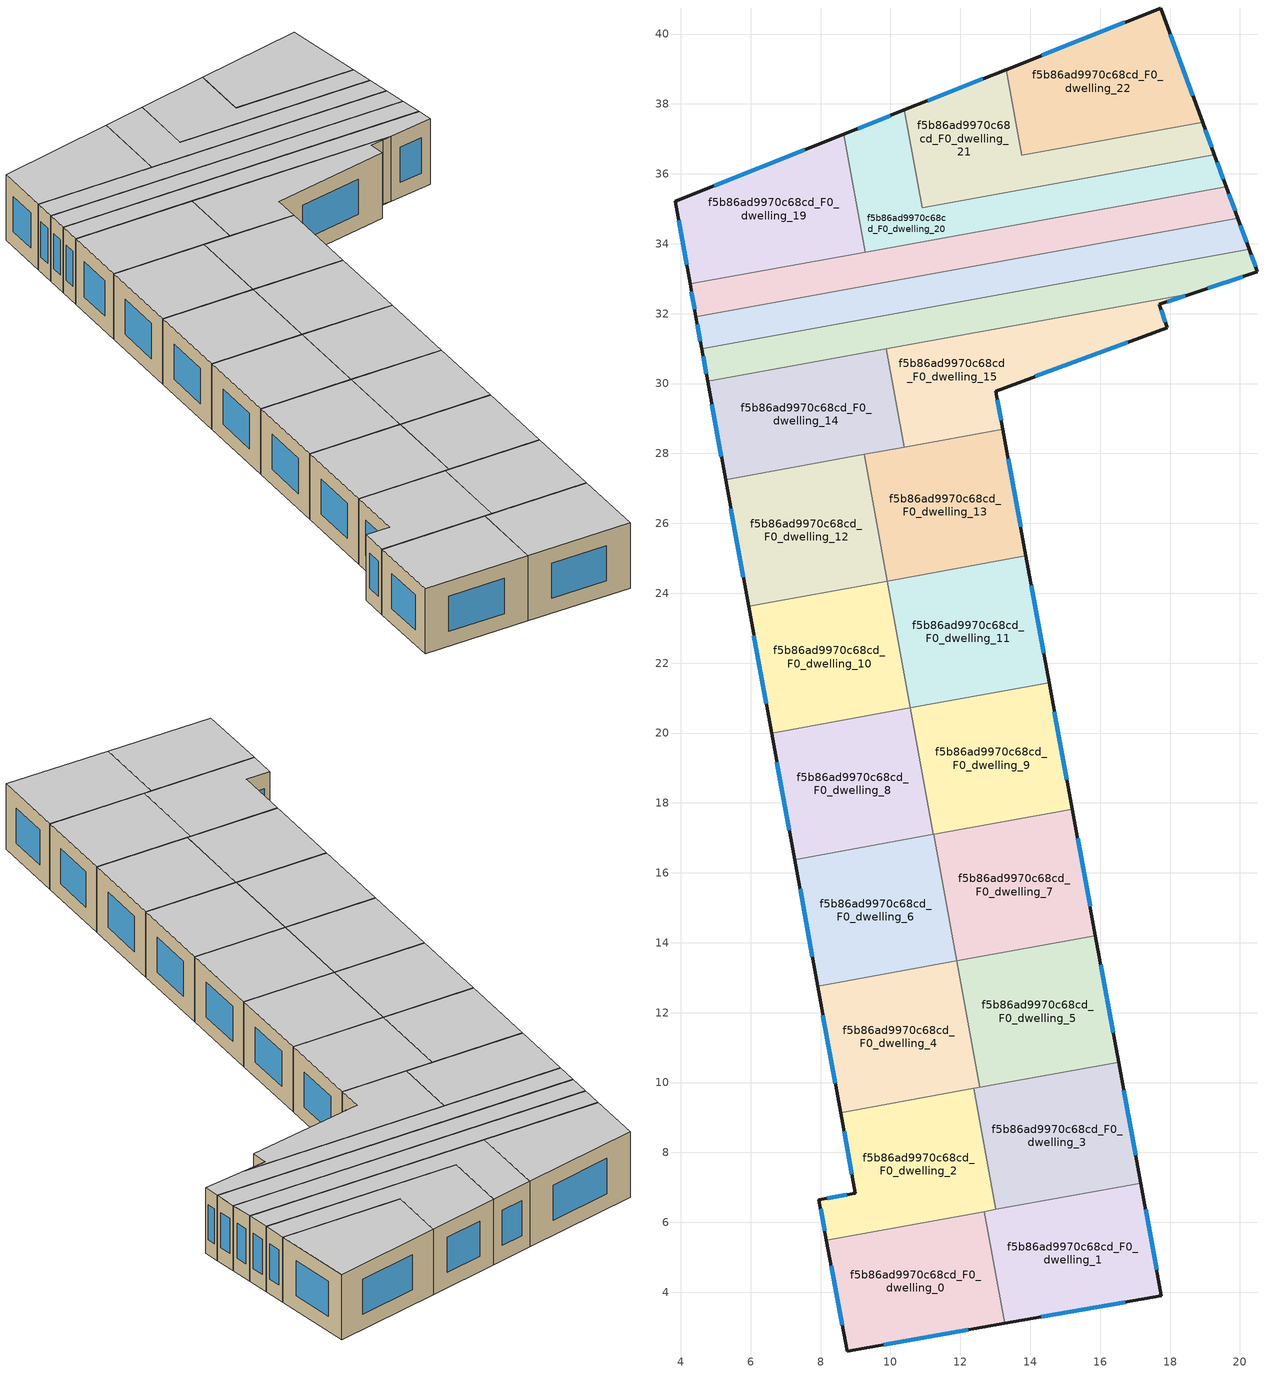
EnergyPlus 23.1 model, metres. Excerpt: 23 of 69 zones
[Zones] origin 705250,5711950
f5b86ad9970c68cd_F0_dwelling_0
 floor ground (EU_floor_Construction): 12.69,6.31 13.27,3.11 8.76,2.32 8.17,5.49 z0
 wall outside (EU_wall_Construction): 8.17,5.49 8.76,2.32 13.27,3.11 z0:3
 wall to f5b86ad9970c68cd_F0_dwelling_1 (EU_wall_Construction): 13.27,3.11 12.69,6.31 z0:3
 wall to f5b86ad9970c68cd_F0_dwelling_2 (EU_wall_Construction): 12.69,6.31 8.17,5.49 z0:3
 window (EU_Window_Construction): 9.8,2.5 12.23,2.93 / 8.3,4.76 8.62,3.05 z0.69:2.31
 ceiling to f5b86ad9970c68cd_F1_dwelling_0 (EU_floor_Construction): 13.27,3.11 12.69,6.31 8.17,5.49 8.76,2.32 z3
f5b86ad9970c68cd_F0_dwelling_1
 floor ground (EU_floor_Construction): 17.16,7.12 17.75,3.9 13.27,3.11 12.69,6.31 z0
 wall outside (EU_wall_Construction): 13.27,3.11 17.75,3.9 17.16,7.12 z0:3
 wall to f5b86ad9970c68cd_F0_dwelling_3 (EU_wall_Construction): 17.16,7.12 13.01,6.37 z0:3
 wall to f5b86ad9970c68cd_F0_dwelling_2 (EU_wall_Construction): 13.01,6.37 12.69,6.31 z0:3
 window (EU_Window_Construction): 14.31,3.29 16.72,3.72 / 17.62,4.64 17.3,6.38 z0.69:2.31
 ceiling to f5b86ad9970c68cd_F1_dwelling_1 (EU_floor_Construction): 17.75,3.9 17.16,7.12 12.69,6.31 13.27,3.11 z3
f5b86ad9970c68cd_F0_dwelling_10
 floor ground (EU_floor_Construction): 9.91,24.34 10.57,20.72 6.6,20 5.94,23.62 z0
 wall outside (EU_wall_Construction): 5.94,23.62 6.6,20 z0:3
 wall to f5b86ad9970c68cd_F0_dwelling_11 (EU_wall_Construction): 10.57,20.72 9.91,24.34 z0:3
 wall to f5b86ad9970c68cd_F0_dwelling_12 (EU_wall_Construction): 9.91,24.34 5.94,23.62 z0:3
 wall to f5b86ad9970c68cd_F0_dwelling_8 (EU_wall_Construction): 6.6,20 10.57,20.72 z0:3
 window (EU_Window_Construction): 6.09,22.79 6.45,20.84 z0.69:2.31
 ceiling to f5b86ad9970c68cd_F1_dwelling_10 (EU_floor_Construction): 10.57,20.72 9.91,24.34 5.94,23.62 6.6,20 z3
f5b86ad9970c68cd_F0_dwelling_11
 floor ground (EU_floor_Construction): 13.88,25.07 14.54,21.44 10.57,20.72 9.91,24.34 z0
 wall outside (EU_wall_Construction): 14.54,21.44 13.88,25.07 z0:3
 wall to f5b86ad9970c68cd_F0_dwelling_9 (EU_wall_Construction): 10.57,20.72 14.54,21.44 z0:3
 wall to f5b86ad9970c68cd_F0_dwelling_13 (EU_wall_Construction): 13.88,25.07 9.91,24.34 z0:3
 window (EU_Window_Construction): 14.39,22.28 14.03,24.23 z0.69:2.31
 ceiling to f5b86ad9970c68cd_F1_dwelling_11 (EU_floor_Construction): 14.54,21.44 13.88,25.07 9.91,24.34 10.57,20.72 z3
f5b86ad9970c68cd_F0_dwelling_12
 floor ground (EU_floor_Construction): 9.25,27.97 9.91,24.34 5.94,23.62 5.28,27.25 z0
 wall outside (EU_wall_Construction): 5.28,27.25 5.94,23.62 z0:3
 wall to f5b86ad9970c68cd_F0_dwelling_13 (EU_wall_Construction): 9.91,24.34 9.25,27.97 z0:3
 wall to f5b86ad9970c68cd_F0_dwelling_14 (EU_wall_Construction): 9.25,27.97 5.28,27.25 z0:3
 window (EU_Window_Construction): 5.44,26.41 5.79,24.46 z0.69:2.31
 ceiling to f5b86ad9970c68cd_F1_dwelling_12 (EU_floor_Construction): 9.91,24.34 9.25,27.97 5.28,27.25 5.94,23.62 z3
f5b86ad9970c68cd_F0_dwelling_13
 floor ground (EU_floor_Construction): 13.21,28.69 13.88,25.07 9.91,24.34 9.25,27.97 z0
 wall outside (EU_wall_Construction): 13.88,25.07 13.21,28.69 z0:3
 wall to f5b86ad9970c68cd_F0_dwelling_15 (EU_wall_Construction): 13.21,28.69 10.4,28.18 z0:3
 wall to f5b86ad9970c68cd_F0_dwelling_14 (EU_wall_Construction): 10.4,28.18 9.25,27.97 z0:3
 window (EU_Window_Construction): 13.72,25.91 13.36,27.85 z0.69:2.31
 ceiling to f5b86ad9970c68cd_F1_dwelling_13 (EU_floor_Construction): 13.88,25.07 13.21,28.69 9.25,27.97 9.91,24.34 z3
f5b86ad9970c68cd_F0_dwelling_14
 floor ground (EU_floor_Construction): 9.89,30.99 10.4,28.18 5.28,27.25 4.77,30.06 z0
 wall outside (EU_wall_Construction): 4.77,30.06 5.28,27.25 z0:3
 wall to f5b86ad9970c68cd_F0_dwelling_15 (EU_wall_Construction): 10.4,28.18 9.89,30.99 z0:3
 wall to f5b86ad9970c68cd_F0_dwelling_16 (EU_wall_Construction): 9.89,30.99 4.77,30.06 z0:3
 window (EU_Window_Construction): 4.89,29.41 5.16,27.9 z0.69:2.31
 ceiling to f5b86ad9970c68cd_F1_dwelling_14 (EU_floor_Construction): 10.4,28.18 9.89,30.99 4.77,30.06 5.28,27.25 z3
f5b86ad9970c68cd_F0_dwelling_15
 floor ground (EU_floor_Construction): 18.66,32.59 17.7,32.27 17.92,31.6 13.01,29.79 13.21,28.69 10.4,28.18 9.89,30.99 z0
 wall outside (EU_wall_Construction): 13.21,28.69 13.01,29.79 17.92,31.6 17.7,32.27 / 18.66,32.59 17.7,32.27 z0:3
 wall to f5b86ad9970c68cd_F0_dwelling_16 (EU_wall_Construction): 18.66,32.59 9.89,30.99 z0:3
 window (EU_Window_Construction): 13.16,28.95 13.06,29.53 / 18.43,32.51 17.92,32.34 / 17.87,31.75 17.75,32.11 / 14.15,30.21 16.78,31.18 z0.69:2.31
 ceiling to f5b86ad9970c68cd_F1_dwelling_15 (EU_floor_Construction): 17.92,31.6 17.7,32.27 18.66,32.59 9.89,30.99 10.4,28.18 13.21,28.69 13.01,29.79 z3
f5b86ad9970c68cd_F0_dwelling_16
 floor ground (EU_floor_Construction): 20.26,33.84 20.5,33.2 18.66,32.59 4.77,30.06 4.6,30.99 z0
 wall outside (EU_wall_Construction): 4.6,30.99 4.77,30.06 / 18.66,32.59 20.5,33.2 20.26,33.84 z0:3
 wall to f5b86ad9970c68cd_F0_dwelling_17 (EU_wall_Construction): 20.26,33.84 4.6,30.99 z0:3
 window (EU_Window_Construction): 4.64,30.78 4.73,30.28 / 20.45,33.35 20.32,33.69 / 19.08,32.73 20.07,33.06 z0.69:2.31
 ceiling to f5b86ad9970c68cd_F1_dwelling_16 (EU_floor_Construction): 18.66,32.59 20.5,33.2 20.26,33.84 4.6,30.99 4.77,30.06 z3
f5b86ad9970c68cd_F0_dwelling_17
 floor ground (EU_floor_Construction): 19.94,34.73 20.26,33.84 4.6,30.99 4.44,31.92 z0
 wall outside (EU_wall_Construction): 20.26,33.84 19.94,34.73 / 4.44,31.92 4.6,30.99 z0:3
 wall to f5b86ad9970c68cd_F0_dwelling_18 (EU_wall_Construction): 19.94,34.73 4.44,31.92 z0:3
 window (EU_Window_Construction): 20.19,34.05 20.01,34.53 / 4.47,31.7 4.56,31.21 z0.69:2.31
 ceiling to f5b86ad9970c68cd_F1_dwelling_17 (EU_floor_Construction): 20.26,33.84 19.94,34.73 4.44,31.92 4.6,30.99 z3
f5b86ad9970c68cd_F0_dwelling_18
 floor ground (EU_floor_Construction): 19.6,35.64 19.94,34.73 4.44,31.92 4.27,32.85 z0
 wall outside (EU_wall_Construction): 19.94,34.73 19.6,35.64 / 4.27,32.85 4.44,31.92 z0:3
 wall to f5b86ad9970c68cd_F0_dwelling_20 (EU_wall_Construction): 19.6,35.64 9.27,33.76 z0:3
 wall to f5b86ad9970c68cd_F0_dwelling_19 (EU_wall_Construction): 9.27,33.76 4.27,32.85 z0:3
 window (EU_Window_Construction): 19.86,34.94 19.68,35.43 / 4.3,32.63 4.4,32.13 z0.69:2.31
 ceiling to f5b86ad9970c68cd_F1_dwelling_18 (EU_floor_Construction): 19.94,34.73 19.6,35.64 4.27,32.85 4.44,31.92 z3
f5b86ad9970c68cd_F0_dwelling_19
 floor ground (EU_floor_Construction): 8.66,37.14 9.27,33.76 4.27,32.85 3.83,35.22 z0
 wall outside (EU_wall_Construction): 8.66,37.14 3.83,35.22 4.27,32.85 z0:3
 wall to f5b86ad9970c68cd_F0_dwelling_20 (EU_wall_Construction): 9.27,33.76 8.66,37.14 z0:3
 window (EU_Window_Construction): 7.54,36.69 4.95,35.66 / 3.93,34.67 4.17,33.4 z0.69:2.31
 ceiling to f5b86ad9970c68cd_F1_dwelling_19 (EU_floor_Construction): 9.27,33.76 8.66,37.14 3.83,35.22 4.27,32.85 z3
f5b86ad9970c68cd_F0_dwelling_2
 floor ground (EU_floor_Construction): 12.38,9.83 13.01,6.37 8.17,5.49 7.95,6.65 8.99,6.84 8.57,9.14 z0
 wall outside (EU_wall_Construction): 8.57,9.14 8.99,6.84 7.95,6.65 8.17,5.49 z0:3
 wall to f5b86ad9970c68cd_F0_dwelling_3 (EU_wall_Construction): 13.01,6.37 12.38,9.83 8.57,9.14 z0:3
 window (EU_Window_Construction): 8,6.38 8.12,5.76 / 8.75,6.8 8.19,6.7 / 8.67,8.61 8.9,7.37 z0.69:2.31
 ceiling to f5b86ad9970c68cd_F1_dwelling_2 (EU_floor_Construction): 13.01,6.37 12.38,9.83 8.57,9.14 8.99,6.84 7.95,6.65 8.17,5.49 z3
f5b86ad9970c68cd_F0_dwelling_20
 floor ground (EU_floor_Construction): 19.27,36.55 19.6,35.64 9.27,33.76 8.66,37.14 10.4,37.83 10.91,35.03 z0
 wall outside (EU_wall_Construction): 19.6,35.64 19.27,36.55 / 10.4,37.83 8.66,37.14 z0:3
 wall to f5b86ad9970c68cd_F0_dwelling_21 (EU_wall_Construction): 19.27,36.55 10.91,35.03 10.4,37.83 z0:3
 window (EU_Window_Construction): 19.53,35.85 19.35,36.34 / 9.99,37.67 9.06,37.3 z0.69:2.31
 ceiling to f5b86ad9970c68cd_F1_dwelling_20 (EU_floor_Construction): 19.6,35.64 19.27,36.55 10.91,35.03 10.4,37.83 8.66,37.14 9.27,33.76 z3
f5b86ad9970c68cd_F0_dwelling_21
 floor ground (EU_floor_Construction): 18.93,37.47 19.27,36.55 10.91,35.03 10.4,37.83 13.31,38.99 13.75,36.53 z0
 wall outside (EU_wall_Construction): 19.27,36.55 18.93,37.47 / 13.31,38.99 10.4,37.83 z0:3
 wall to f5b86ad9970c68cd_F0_dwelling_22 (EU_wall_Construction): 18.93,37.47 13.75,36.53 13.31,38.99 z0:3
 window (EU_Window_Construction): 19.19,36.76 19.01,37.26 / 12.63,38.72 11.07,38.1 z0.69:2.31
 ceiling to f5b86ad9970c68cd_F1_dwelling_21 (EU_floor_Construction): 19.27,36.55 18.93,37.47 13.75,36.53 13.31,38.99 10.4,37.83 10.91,35.03 z3
f5b86ad9970c68cd_F0_dwelling_22
 floor ground (EU_floor_Construction): 17.73,40.75 18.93,37.47 13.75,36.53 13.31,38.99 z0
 wall outside (EU_wall_Construction): 18.93,37.47 17.73,40.75 13.31,38.99 z0:3
 window (EU_Window_Construction): 16.7,40.34 14.33,39.39 / 18.65,38.23 18.01,39.99 z0.69:2.31
 ceiling to f5b86ad9970c68cd_F1_dwelling_22 (EU_floor_Construction): 18.93,37.47 17.73,40.75 13.31,38.99 13.75,36.53 z3
f5b86ad9970c68cd_F0_dwelling_3
 floor ground (EU_floor_Construction): 16.53,10.59 17.16,7.12 13.01,6.37 12.38,9.83 8.57,9.14 z0
 wall outside (EU_wall_Construction): 17.16,7.12 16.53,10.59 z0:3
 wall to f5b86ad9970c68cd_F0_dwelling_5 (EU_wall_Construction): 16.53,10.59 12.55,9.86 z0:3
 wall to f5b86ad9970c68cd_F0_dwelling_4 (EU_wall_Construction): 12.55,9.86 12.38,9.83 8.57,9.14 z0:3
 window (EU_Window_Construction): 17.02,7.92 16.67,9.78 z0.69:2.31
 ceiling to f5b86ad9970c68cd_F1_dwelling_3 (EU_floor_Construction): 17.16,7.12 16.53,10.59 8.57,9.14 12.38,9.83 13.01,6.37 z3
f5b86ad9970c68cd_F0_dwelling_4
 floor ground (EU_floor_Construction): 11.89,13.48 12.55,9.86 8.57,9.14 7.92,12.76 z0
 wall outside (EU_wall_Construction): 7.92,12.76 8.57,9.14 z0:3
 wall to f5b86ad9970c68cd_F0_dwelling_5 (EU_wall_Construction): 12.55,9.86 11.89,13.48 z0:3
 wall to f5b86ad9970c68cd_F0_dwelling_6 (EU_wall_Construction): 11.89,13.48 7.92,12.76 z0:3
 window (EU_Window_Construction): 8.07,11.92 8.42,9.98 z0.69:2.31
 ceiling to f5b86ad9970c68cd_F1_dwelling_4 (EU_floor_Construction): 12.55,9.86 11.89,13.48 7.92,12.76 8.57,9.14 z3
f5b86ad9970c68cd_F0_dwelling_5
 floor ground (EU_floor_Construction): 15.86,14.2 16.53,10.59 12.55,9.86 11.89,13.48 z0
 wall outside (EU_wall_Construction): 16.53,10.59 15.86,14.2 z0:3
 wall to f5b86ad9970c68cd_F0_dwelling_7 (EU_wall_Construction): 15.86,14.2 11.89,13.48 z0:3
 window (EU_Window_Construction): 16.37,11.42 16.02,13.37 z0.69:2.31
 ceiling to f5b86ad9970c68cd_F1_dwelling_5 (EU_floor_Construction): 16.53,10.59 15.86,14.2 11.89,13.48 12.55,9.86 z3
f5b86ad9970c68cd_F0_dwelling_6
 floor ground (EU_floor_Construction): 11.23,17.1 11.89,13.48 7.92,12.76 7.26,16.38 z0
 wall outside (EU_wall_Construction): 7.26,16.38 7.92,12.76 z0:3
 wall to f5b86ad9970c68cd_F0_dwelling_7 (EU_wall_Construction): 11.89,13.48 11.23,17.1 z0:3
 wall to f5b86ad9970c68cd_F0_dwelling_8 (EU_wall_Construction): 11.23,17.1 7.26,16.38 z0:3
 window (EU_Window_Construction): 7.41,15.54 7.76,13.6 z0.69:2.31
 ceiling to f5b86ad9970c68cd_F1_dwelling_6 (EU_floor_Construction): 11.89,13.48 11.23,17.1 7.26,16.38 7.92,12.76 z3
f5b86ad9970c68cd_F0_dwelling_7
 floor ground (EU_floor_Construction): 15.2,17.82 15.86,14.2 11.89,13.48 11.23,17.1 z0
 wall outside (EU_wall_Construction): 15.86,14.2 15.2,17.82 z0:3
 wall to f5b86ad9970c68cd_F0_dwelling_9 (EU_wall_Construction): 15.2,17.82 11.23,17.1 z0:3
 window (EU_Window_Construction): 15.71,15.04 15.36,16.98 z0.69:2.31
 ceiling to f5b86ad9970c68cd_F1_dwelling_7 (EU_floor_Construction): 15.86,14.2 15.2,17.82 11.23,17.1 11.89,13.48 z3
f5b86ad9970c68cd_F0_dwelling_8
 floor ground (EU_floor_Construction): 10.57,20.72 11.23,17.1 7.26,16.38 6.6,20 z0
 wall outside (EU_wall_Construction): 6.6,20 7.26,16.38 z0:3
 wall to f5b86ad9970c68cd_F0_dwelling_9 (EU_wall_Construction): 11.23,17.1 10.57,20.72 z0:3
 window (EU_Window_Construction): 6.75,19.16 7.11,17.22 z0.69:2.31
 ceiling to f5b86ad9970c68cd_F1_dwelling_8 (EU_floor_Construction): 11.23,17.1 10.57,20.72 6.6,20 7.26,16.38 z3
f5b86ad9970c68cd_F0_dwelling_9
 floor ground (EU_floor_Construction): 14.54,21.44 15.2,17.82 11.23,17.1 10.57,20.72 z0
 wall outside (EU_wall_Construction): 15.2,17.82 14.54,21.44 z0:3
 window (EU_Window_Construction): 15.05,18.66 14.69,20.6 z0.69:2.31
 ceiling to f5b86ad9970c68cd_F1_dwelling_9 (EU_floor_Construction): 15.2,17.82 14.54,21.44 10.57,20.72 11.23,17.1 z3
[Building]
EU S2 Campaign: North Axis=0; Terrain=City; Solar Distribution=FullExterior
[Site:Location]
London: Latitude=51.5; Longitude=-0.5; Time Zone=0; Elevation=25
[SizingPeriod:WeatherFileDays]
AnnualSizingPeriod: Begin Month=1; Begin Day of Month=1; End Month=12; End Day of Month=31; Day of Week for Start Day=Monday; Use Weather File Daylight Saving Period=No; Use Weather File Rain and Snow Indicators=No
[MATERIAL]
EU_InternalMass_Material: Roughness=MediumRough; Thickness=0.1; Conductivity=1; Density=1800; Specific Heat=900; Thermal Absorptance=0.9; Solar Absorptance=0.7; Visible Absorptance=0.7
[MATERIAL:NOMASS] Roughness=MediumRough; Thermal Absorptance=0.9; Solar Absorptance=0.7; Visible Absorptance=0.7
Name | Thermal Resistance
EU_wall_NoMass | 0.635353
EU_floor_NoMass | 1.96382
[WINDOWMATERIAL:SIMPLEGLAZINGSYSTEM]
EU_Window_SimpleGlazing: UFactor=2.96269; Solar Heat Gain Coefficient=0.76; Visible Transmittance=0.76
[CONSTRUCTION]
EU_wall_Construction: EU_wall_NoMass
EU_floor_Construction: EU_floor_NoMass
EU_InternalMass_Construction: EU_InternalMass_Material
EU_Window_Construction: EU_Window_SimpleGlazing
[ZONE] Type=1; Multiplier=1; Ceiling Height=autocalculate; Floor Area=autocalculate; Part of Total Floor Area=Yes
Name | Volume
f5b86ad9970c68cd_F0_dwelling_0 | 44.5649
f5b86ad9970c68cd_F0_dwelling_1 | 44.5627
f5b86ad9970c68cd_F0_dwelling_10 | 44.5591
f5b86ad9970c68cd_F0_dwelling_11 | 44.5715
f5b86ad9970c68cd_F0_dwelling_12; f5b86ad9970c68cd_F0_dwelling_13; f5b86ad9970c68cd_F0_dwelling_4; f5b86ad9970c68cd_F0_dwelling_8 | 44.5686
f5b86ad9970c68cd_F0_dwelling_14 | 44.5708
f5b86ad9970c68cd_F0_dwelling_15; f5b86ad9970c68cd_F0_dwelling_7 | 44.5752
f5b86ad9970c68cd_F0_dwelling_16 | 44.5781
f5b86ad9970c68cd_F0_dwelling_17 | 44.5723
f5b86ad9970c68cd_F0_dwelling_18 | 44.5481
f5b86ad9970c68cd_F0_dwelling_19; f5b86ad9970c68cd_F0_dwelling_22 | 44.573
f5b86ad9970c68cd_F0_dwelling_2 | 44.5635
f5b86ad9970c68cd_F0_dwelling_20 | 44.5745
f5b86ad9970c68cd_F0_dwelling_21 | 44.5605
f5b86ad9970c68cd_F0_dwelling_3 | 44.5774
f5b86ad9970c68cd_F0_dwelling_5 | 44.5679
f5b86ad9970c68cd_F0_dwelling_6 | 44.5657
f5b86ad9970c68cd_F0_dwelling_9 | 44.5737
[INTERNALMASS] Construction=EU_InternalMass_Construction
Name | Zone or ZoneList | Surface Area
f5b86ad9970c68cd_F0_dwelling_0_EU_InternalMass | f5b86ad9970c68cd_F0_dwelling_0 | 14.8557
f5b86ad9970c68cd_F0_dwelling_1_EU_InternalMass | f5b86ad9970c68cd_F0_dwelling_1 | 14.8542
f5b86ad9970c68cd_F0_dwelling_2_EU_InternalMass | f5b86ad9970c68cd_F0_dwelling_2 | 14.8551
f5b86ad9970c68cd_F0_dwelling_3_EU_InternalMass | f5b86ad9970c68cd_F0_dwelling_3 | 14.8605
f5b86ad9970c68cd_F0_dwelling_4_EU_InternalMass | f5b86ad9970c68cd_F0_dwelling_4 | 14.8564
f5b86ad9970c68cd_F0_dwelling_5_EU_InternalMass | f5b86ad9970c68cd_F0_dwelling_5 | 14.8548
f5b86ad9970c68cd_F0_dwelling_6_EU_InternalMass | f5b86ad9970c68cd_F0_dwelling_6 | 14.8546
f5b86ad9970c68cd_F0_dwelling_7_EU_InternalMass | f5b86ad9970c68cd_F0_dwelling_7 | 14.8594
f5b86ad9970c68cd_F0_dwelling_8_EU_InternalMass | f5b86ad9970c68cd_F0_dwelling_8 | 14.8554
f5b86ad9970c68cd_F0_dwelling_9_EU_InternalMass | f5b86ad9970c68cd_F0_dwelling_9 | 14.8568
f5b86ad9970c68cd_F0_dwelling_10_EU_InternalMass | f5b86ad9970c68cd_F0_dwelling_10 | 14.853
f5b86ad9970c68cd_F0_dwelling_11_EU_InternalMass | f5b86ad9970c68cd_F0_dwelling_11 | 14.857
f5b86ad9970c68cd_F0_dwelling_12_EU_InternalMass | f5b86ad9970c68cd_F0_dwelling_12 | 14.8573
f5b86ad9970c68cd_F0_dwelling_13_EU_InternalMass | f5b86ad9970c68cd_F0_dwelling_13 | 14.8569
f5b86ad9970c68cd_F0_dwelling_14_EU_InternalMass | f5b86ad9970c68cd_F0_dwelling_14 | 14.8568
f5b86ad9970c68cd_F0_dwelling_15_EU_InternalMass | f5b86ad9970c68cd_F0_dwelling_15 | 14.8584
f5b86ad9970c68cd_F0_dwelling_16_EU_InternalMass | f5b86ad9970c68cd_F0_dwelling_16 | 14.8594
f5b86ad9970c68cd_F0_dwelling_17_EU_InternalMass | f5b86ad9970c68cd_F0_dwelling_17 | 14.8576
f5b86ad9970c68cd_F0_dwelling_18_EU_InternalMass | f5b86ad9970c68cd_F0_dwelling_18 | 14.8494
f5b86ad9970c68cd_F0_dwelling_19_EU_InternalMass | f5b86ad9970c68cd_F0_dwelling_19 | 14.8567
f5b86ad9970c68cd_F0_dwelling_20_EU_InternalMass | f5b86ad9970c68cd_F0_dwelling_20 | 14.8584
f5b86ad9970c68cd_F0_dwelling_21_EU_InternalMass | f5b86ad9970c68cd_F0_dwelling_21 | 14.8536
f5b86ad9970c68cd_F0_dwelling_22_EU_InternalMass | f5b86ad9970c68cd_F0_dwelling_22 | 14.8581
[OTHEREQUIPMENT] Fuel Type=Electricity; Design Level Calculation Method=Watts/Area; Power per Zone Floor Area=1; Fraction Latent=0; Fraction Radiant=0; Fraction Lost=0; Carbon Dioxide Generation Rate=0; EndUse Subcategory=EU_Step8_InternalGains
Name | Zone or ZoneList or Space or SpaceList | Schedule
EU_Step8_InternalGain_f5b86ad9970c68cd_F0_dwelling_0_f000 | f5b86ad9970c68cd_F0_dwelling_0 | EU_Step8_GainSchedule_f5b86ad9970c68cd_F0_dwelling_0_f000
EU_Step8_InternalGain_f5b86ad9970c68cd_F0_dwelling_1_f000 | f5b86ad9970c68cd_F0_dwelling_1 | EU_Step8_GainSchedule_f5b86ad9970c68cd_F0_dwelling_1_f000
EU_Step8_InternalGain_f5b86ad9970c68cd_F0_dwelling_2_f000 | f5b86ad9970c68cd_F0_dwelling_2 | EU_Step8_GainSchedule_f5b86ad9970c68cd_F0_dwelling_2_f000
EU_Step8_InternalGain_f5b86ad9970c68cd_F0_dwelling_3_f000 | f5b86ad9970c68cd_F0_dwelling_3 | EU_Step8_GainSchedule_f5b86ad9970c68cd_F0_dwelling_3_f000
EU_Step8_InternalGain_f5b86ad9970c68cd_F0_dwelling_4_f000 | f5b86ad9970c68cd_F0_dwelling_4 | EU_Step8_GainSchedule_f5b86ad9970c68cd_F0_dwelling_4_f000
EU_Step8_InternalGain_f5b86ad9970c68cd_F0_dwelling_5_f000 | f5b86ad9970c68cd_F0_dwelling_5 | EU_Step8_GainSchedule_f5b86ad9970c68cd_F0_dwelling_5_f000
EU_Step8_InternalGain_f5b86ad9970c68cd_F0_dwelling_6_f000 | f5b86ad9970c68cd_F0_dwelling_6 | EU_Step8_GainSchedule_f5b86ad9970c68cd_F0_dwelling_6_f000
EU_Step8_InternalGain_f5b86ad9970c68cd_F0_dwelling_7_f000 | f5b86ad9970c68cd_F0_dwelling_7 | EU_Step8_GainSchedule_f5b86ad9970c68cd_F0_dwelling_7_f000
EU_Step8_InternalGain_f5b86ad9970c68cd_F0_dwelling_8_f000 | f5b86ad9970c68cd_F0_dwelling_8 | EU_Step8_GainSchedule_f5b86ad9970c68cd_F0_dwelling_8_f000
EU_Step8_InternalGain_f5b86ad9970c68cd_F0_dwelling_9_f000 | f5b86ad9970c68cd_F0_dwelling_9 | EU_Step8_GainSchedule_f5b86ad9970c68cd_F0_dwelling_9_f000
EU_Step8_InternalGain_f5b86ad9970c68cd_F0_dwelling_10_f000 | f5b86ad9970c68cd_F0_dwelling_10 | EU_Step8_GainSchedule_f5b86ad9970c68cd_F0_dwelling_10_f000
EU_Step8_InternalGain_f5b86ad9970c68cd_F0_dwelling_11_f000 | f5b86ad9970c68cd_F0_dwelling_11 | EU_Step8_GainSchedule_f5b86ad9970c68cd_F0_dwelling_11_f000
EU_Step8_InternalGain_f5b86ad9970c68cd_F0_dwelling_12_f000 | f5b86ad9970c68cd_F0_dwelling_12 | EU_Step8_GainSchedule_f5b86ad9970c68cd_F0_dwelling_12_f000
EU_Step8_InternalGain_f5b86ad9970c68cd_F0_dwelling_13_f000 | f5b86ad9970c68cd_F0_dwelling_13 | EU_Step8_GainSchedule_f5b86ad9970c68cd_F0_dwelling_13_f000
EU_Step8_InternalGain_f5b86ad9970c68cd_F0_dwelling_14_f000 | f5b86ad9970c68cd_F0_dwelling_14 | EU_Step8_GainSchedule_f5b86ad9970c68cd_F0_dwelling_14_f000
EU_Step8_InternalGain_f5b86ad9970c68cd_F0_dwelling_15_f000 | f5b86ad9970c68cd_F0_dwelling_15 | EU_Step8_GainSchedule_f5b86ad9970c68cd_F0_dwelling_15_f000
EU_Step8_InternalGain_f5b86ad9970c68cd_F0_dwelling_16_f000 | f5b86ad9970c68cd_F0_dwelling_16 | EU_Step8_GainSchedule_f5b86ad9970c68cd_F0_dwelling_16_f000
EU_Step8_InternalGain_f5b86ad9970c68cd_F0_dwelling_17_f000 | f5b86ad9970c68cd_F0_dwelling_17 | EU_Step8_GainSchedule_f5b86ad9970c68cd_F0_dwelling_17_f000
EU_Step8_InternalGain_f5b86ad9970c68cd_F0_dwelling_18_f000 | f5b86ad9970c68cd_F0_dwelling_18 | EU_Step8_GainSchedule_f5b86ad9970c68cd_F0_dwelling_18_f000
EU_Step8_InternalGain_f5b86ad9970c68cd_F0_dwelling_19_f000 | f5b86ad9970c68cd_F0_dwelling_19 | EU_Step8_GainSchedule_f5b86ad9970c68cd_F0_dwelling_19_f000
EU_Step8_InternalGain_f5b86ad9970c68cd_F0_dwelling_20_f000 | f5b86ad9970c68cd_F0_dwelling_20 | EU_Step8_GainSchedule_f5b86ad9970c68cd_F0_dwelling_20_f000
EU_Step8_InternalGain_f5b86ad9970c68cd_F0_dwelling_21_f000 | f5b86ad9970c68cd_F0_dwelling_21 | EU_Step8_GainSchedule_f5b86ad9970c68cd_F0_dwelling_21_f000
EU_Step8_InternalGain_f5b86ad9970c68cd_F0_dwelling_22_f000 | f5b86ad9970c68cd_F0_dwelling_22 | EU_Step8_GainSchedule_f5b86ad9970c68cd_F0_dwelling_22_f000
[ZONEVENTILATION:DESIGNFLOWRATE] Schedule=EU_AlwaysOn; Design Flow Rate Calculation Method=AirChanges/Hour; Air Changes per Hour=0.555504; Ventilation Type=Natural; Fan Pressure Rise=0; Fan Total Efficiency=1; Constant Term Coefficient=1; Temperature Term Coefficient=0; Velocity Term Coefficient=0; Velocity Squared Term Coefficient=0; Minimum Indoor Temperature=-100; Maximum Indoor Temperature=100; Delta Temperature=-100; Minimum Outdoor Temperature=-100; Maximum Outdoor Temperature=100; Maximum Wind Speed=40
Name | Zone or ZoneList or Space or SpaceList
EU_ConstantAir_f5b86ad9970c68cd_F0_dwelling_0 | f5b86ad9970c68cd_F0_dwelling_0
EU_ConstantAir_f5b86ad9970c68cd_F0_dwelling_1 | f5b86ad9970c68cd_F0_dwelling_1
EU_ConstantAir_f5b86ad9970c68cd_F0_dwelling_2 | f5b86ad9970c68cd_F0_dwelling_2
EU_ConstantAir_f5b86ad9970c68cd_F0_dwelling_3 | f5b86ad9970c68cd_F0_dwelling_3
EU_ConstantAir_f5b86ad9970c68cd_F0_dwelling_4 | f5b86ad9970c68cd_F0_dwelling_4
EU_ConstantAir_f5b86ad9970c68cd_F0_dwelling_5 | f5b86ad9970c68cd_F0_dwelling_5
EU_ConstantAir_f5b86ad9970c68cd_F0_dwelling_6 | f5b86ad9970c68cd_F0_dwelling_6
EU_ConstantAir_f5b86ad9970c68cd_F0_dwelling_7 | f5b86ad9970c68cd_F0_dwelling_7
EU_ConstantAir_f5b86ad9970c68cd_F0_dwelling_8 | f5b86ad9970c68cd_F0_dwelling_8
EU_ConstantAir_f5b86ad9970c68cd_F0_dwelling_9 | f5b86ad9970c68cd_F0_dwelling_9
EU_ConstantAir_f5b86ad9970c68cd_F0_dwelling_10 | f5b86ad9970c68cd_F0_dwelling_10
EU_ConstantAir_f5b86ad9970c68cd_F0_dwelling_11 | f5b86ad9970c68cd_F0_dwelling_11
EU_ConstantAir_f5b86ad9970c68cd_F0_dwelling_12 | f5b86ad9970c68cd_F0_dwelling_12
EU_ConstantAir_f5b86ad9970c68cd_F0_dwelling_13 | f5b86ad9970c68cd_F0_dwelling_13
EU_ConstantAir_f5b86ad9970c68cd_F0_dwelling_14 | f5b86ad9970c68cd_F0_dwelling_14
EU_ConstantAir_f5b86ad9970c68cd_F0_dwelling_15 | f5b86ad9970c68cd_F0_dwelling_15
EU_ConstantAir_f5b86ad9970c68cd_F0_dwelling_16 | f5b86ad9970c68cd_F0_dwelling_16
EU_ConstantAir_f5b86ad9970c68cd_F0_dwelling_17 | f5b86ad9970c68cd_F0_dwelling_17
EU_ConstantAir_f5b86ad9970c68cd_F0_dwelling_18 | f5b86ad9970c68cd_F0_dwelling_18
EU_ConstantAir_f5b86ad9970c68cd_F0_dwelling_19 | f5b86ad9970c68cd_F0_dwelling_19
EU_ConstantAir_f5b86ad9970c68cd_F0_dwelling_20 | f5b86ad9970c68cd_F0_dwelling_20
EU_ConstantAir_f5b86ad9970c68cd_F0_dwelling_21 | f5b86ad9970c68cd_F0_dwelling_21
EU_ConstantAir_f5b86ad9970c68cd_F0_dwelling_22 | f5b86ad9970c68cd_F0_dwelling_22
[HVACTEMPLATE:THERMOSTAT] Constant Heating Setpoint=20; Constant Cooling Setpoint=50
EU_HeatOnly_f5b86ad9970c68cd_F0_dwelling_0; EU_HeatOnly_f5b86ad9970c68cd_F0_dwelling_1; EU_HeatOnly_f5b86ad9970c68cd_F0_dwelling_2; EU_HeatOnly_f5b86ad9970c68cd_F0_dwelling_3; EU_HeatOnly_f5b86ad9970c68cd_F0_dwelling_4; EU_HeatOnly_f5b86ad9970c68cd_F0_dwelling_5; EU_HeatOnly_f5b86ad9970c68cd_F0_dwelling_6; EU_HeatOnly_f5b86ad9970c68cd_F0_dwelling_7; EU_HeatOnly_f5b86ad9970c68cd_F0_dwelling_8; EU_HeatOnly_f5b86ad9970c68cd_F0_dwelling_9; EU_HeatOnly_f5b86ad9970c68cd_F0_dwelling_10; EU_HeatOnly_f5b86ad9970c68cd_F0_dwelling_11; EU_HeatOnly_f5b86ad9970c68cd_F0_dwelling_12; EU_HeatOnly_f5b86ad9970c68cd_F0_dwelling_13; EU_HeatOnly_f5b86ad9970c68cd_F0_dwelling_14; EU_HeatOnly_f5b86ad9970c68cd_F0_dwelling_15; EU_HeatOnly_f5b86ad9970c68cd_F0_dwelling_16; EU_HeatOnly_f5b86ad9970c68cd_F0_dwelling_17; EU_HeatOnly_f5b86ad9970c68cd_F0_dwelling_18; EU_HeatOnly_f5b86ad9970c68cd_F0_dwelling_19; EU_HeatOnly_f5b86ad9970c68cd_F0_dwelling_20; EU_HeatOnly_f5b86ad9970c68cd_F0_dwelling_21; EU_HeatOnly_f5b86ad9970c68cd_F0_dwelling_22; EU_HeatOnly_f5b86ad9970c68cd_F1_dwelling_0; EU_HeatOnly_f5b86ad9970c68cd_F1_dwelling_1; EU_HeatOnly_f5b86ad9970c68cd_F1_dwelling_2; EU_HeatOnly_f5b86ad9970c68cd_F1_dwelling_3; EU_HeatOnly_f5b86ad9970c68cd_F1_dwelling_4; EU_HeatOnly_f5b86ad9970c68cd_F1_dwelling_5; EU_HeatOnly_f5b86ad9970c68cd_F1_dwelling_6; EU_HeatOnly_f5b86ad9970c68cd_F1_dwelling_7; EU_HeatOnly_f5b86ad9970c68cd_F1_dwelling_8; EU_HeatOnly_f5b86ad9970c68cd_F1_dwelling_9; EU_HeatOnly_f5b86ad9970c68cd_F1_dwelling_10; EU_HeatOnly_f5b86ad9970c68cd_F1_dwelling_11; EU_HeatOnly_f5b86ad9970c68cd_F1_dwelling_12; EU_HeatOnly_f5b86ad9970c68cd_F1_dwelling_13; EU_HeatOnly_f5b86ad9970c68cd_F1_dwelling_14; EU_HeatOnly_f5b86ad9970c68cd_F1_dwelling_15; EU_HeatOnly_f5b86ad9970c68cd_F1_dwelling_16; EU_HeatOnly_f5b86ad9970c68cd_F1_dwelling_17; EU_HeatOnly_f5b86ad9970c68cd_F1_dwelling_18; EU_HeatOnly_f5b86ad9970c68cd_F1_dwelling_19; EU_HeatOnly_f5b86ad9970c68cd_F1_dwelling_20; EU_HeatOnly_f5b86ad9970c68cd_F1_dwelling_21; EU_HeatOnly_f5b86ad9970c68cd_F1_dwelling_22; EU_HeatOnly_f5b86ad9970c68cd_F2_dwelling_0; EU_HeatOnly_f5b86ad9970c68cd_F2_dwelling_1; EU_HeatOnly_f5b86ad9970c68cd_F2_dwelling_2; EU_HeatOnly_f5b86ad9970c68cd_F2_dwelling_3; EU_HeatOnly_f5b86ad9970c68cd_F2_dwelling_4; EU_HeatOnly_f5b86ad9970c68cd_F2_dwelling_5; EU_HeatOnly_f5b86ad9970c68cd_F2_dwelling_6; EU_HeatOnly_f5b86ad9970c68cd_F2_dwelling_7; EU_HeatOnly_f5b86ad9970c68cd_F2_dwelling_8; EU_HeatOnly_f5b86ad9970c68cd_F2_dwelling_9; EU_HeatOnly_f5b86ad9970c68cd_F2_dwelling_10; EU_HeatOnly_f5b86ad9970c68cd_F2_dwelling_11; EU_HeatOnly_f5b86ad9970c68cd_F2_dwelling_12; EU_HeatOnly_f5b86ad9970c68cd_F2_dwelling_13; EU_HeatOnly_f5b86ad9970c68cd_F2_dwelling_14; EU_HeatOnly_f5b86ad9970c68cd_F2_dwelling_15; EU_HeatOnly_f5b86ad9970c68cd_F2_dwelling_16; EU_HeatOnly_f5b86ad9970c68cd_F2_dwelling_17; EU_HeatOnly_f5b86ad9970c68cd_F2_dwelling_18; EU_HeatOnly_f5b86ad9970c68cd_F2_dwelling_19; EU_HeatOnly_f5b86ad9970c68cd_F2_dwelling_20; EU_HeatOnly_f5b86ad9970c68cd_F2_dwelling_21; EU_HeatOnly_f5b86ad9970c68cd_F2_dwelling_22
[HVACTEMPLATE:ZONE:IDEALLOADSAIRSYSTEM] System Availability Schedule=EU_AlwaysOn; Maximum Heating Supply Air Temperature=50; Minimum Cooling Supply Air Temperature=13; Maximum Heating Supply Air Humidity Ratio=0.0156; Minimum Cooling Supply Air Humidity Ratio=0.0077; Heating Limit=NoLimit; Cooling Limit=NoLimit; Heating Availability Schedule=EU_AlwaysOn; Cooling Availability Schedule=EU_CoolingOff; Dehumidification Control Type=ConstantSensibleHeatRatio; Cooling Sensible Heat Ratio=0.7; Dehumidification Setpoint=60; Humidification Control Type=None; Humidification Setpoint=30; Outdoor Air Method=None; Outdoor Air Flow Rate per Person=0.00944; Outdoor Air Flow Rate per Zone Floor Area=0; Outdoor Air Flow Rate per Zone=0; Demand Controlled Ventilation Type=None; Outdoor Air Economizer Type=NoEconomizer; Heat Recovery Type=None; Sensible Heat Recovery Effectiveness=0.7; Latent Heat Recovery Effectiveness=0.65
Name | Template Thermostat
f5b86ad9970c68cd_F0_dwelling_0 | EU_HeatOnly_f5b86ad9970c68cd_F0_dwelling_0
f5b86ad9970c68cd_F0_dwelling_1 | EU_HeatOnly_f5b86ad9970c68cd_F0_dwelling_1
f5b86ad9970c68cd_F0_dwelling_2 | EU_HeatOnly_f5b86ad9970c68cd_F0_dwelling_2
f5b86ad9970c68cd_F0_dwelling_3 | EU_HeatOnly_f5b86ad9970c68cd_F0_dwelling_3
f5b86ad9970c68cd_F0_dwelling_4 | EU_HeatOnly_f5b86ad9970c68cd_F0_dwelling_4
f5b86ad9970c68cd_F0_dwelling_5 | EU_HeatOnly_f5b86ad9970c68cd_F0_dwelling_5
f5b86ad9970c68cd_F0_dwelling_6 | EU_HeatOnly_f5b86ad9970c68cd_F0_dwelling_6
f5b86ad9970c68cd_F0_dwelling_7 | EU_HeatOnly_f5b86ad9970c68cd_F0_dwelling_7
f5b86ad9970c68cd_F0_dwelling_8 | EU_HeatOnly_f5b86ad9970c68cd_F0_dwelling_8
f5b86ad9970c68cd_F0_dwelling_9 | EU_HeatOnly_f5b86ad9970c68cd_F0_dwelling_9
f5b86ad9970c68cd_F0_dwelling_10 | EU_HeatOnly_f5b86ad9970c68cd_F0_dwelling_10
f5b86ad9970c68cd_F0_dwelling_11 | EU_HeatOnly_f5b86ad9970c68cd_F0_dwelling_11
f5b86ad9970c68cd_F0_dwelling_12 | EU_HeatOnly_f5b86ad9970c68cd_F0_dwelling_12
f5b86ad9970c68cd_F0_dwelling_13 | EU_HeatOnly_f5b86ad9970c68cd_F0_dwelling_13
f5b86ad9970c68cd_F0_dwelling_14 | EU_HeatOnly_f5b86ad9970c68cd_F0_dwelling_14
f5b86ad9970c68cd_F0_dwelling_15 | EU_HeatOnly_f5b86ad9970c68cd_F0_dwelling_15
f5b86ad9970c68cd_F0_dwelling_16 | EU_HeatOnly_f5b86ad9970c68cd_F0_dwelling_16
f5b86ad9970c68cd_F0_dwelling_17 | EU_HeatOnly_f5b86ad9970c68cd_F0_dwelling_17
f5b86ad9970c68cd_F0_dwelling_18 | EU_HeatOnly_f5b86ad9970c68cd_F0_dwelling_18
f5b86ad9970c68cd_F0_dwelling_19 | EU_HeatOnly_f5b86ad9970c68cd_F0_dwelling_19
f5b86ad9970c68cd_F0_dwelling_20 | EU_HeatOnly_f5b86ad9970c68cd_F0_dwelling_20
f5b86ad9970c68cd_F0_dwelling_21 | EU_HeatOnly_f5b86ad9970c68cd_F0_dwelling_21
f5b86ad9970c68cd_F0_dwelling_22 | EU_HeatOnly_f5b86ad9970c68cd_F0_dwelling_22
[SIZING:ZONE] Zone Cooling Design Supply Air Temperature Input Method=SupplyAirTemperature; Zone Cooling Design Supply Air Temperature=13; Zone Heating Design Supply Air Temperature Input Method=SupplyAirTemperature; Zone Heating Design Supply Air Temperature=50; Zone Cooling Design Supply Air Humidity Ratio=0.008; Zone Heating Design Supply Air Humidity Ratio=0.008; Cooling Design Air Flow Method=DesignDay; Cooling Design Air Flow Rate=0; Cooling Minimum Air Flow per Zone Floor Area=0.000762; Cooling Minimum Air Flow=0; Cooling Minimum Air Flow Fraction=0.2; Heating Design Air Flow Method=DesignDay; Heating Design Air Flow Rate=0; Heating Maximum Air Flow per Zone Floor Area=0.002032; Heating Maximum Air Flow=0.141576; Heating Maximum Air Flow Fraction=0.3; Account for Dedicated Outdoor Air System=No; Dedicated Outdoor Air System Control Strategy=NeutralSupplyAir; Dedicated Outdoor Air Low Setpoint Temperature for Design=autosize; Dedicated Outdoor Air High Setpoint Temperature for Design=autosize; Zone Load Sizing Method=Sensible Load Only No Latent Load; Zone Latent Cooling Design Supply Air Humidity Ratio Input Method=HumidityRatioDifference; Zone Cooling Design Supply Air Humidity Ratio Difference=0.005; Zone Latent Heating Design Supply Air Humidity Ratio Input Method=HumidityRatioDifference; Zone Humidification Design Supply Air Humidity Ratio Difference=0.005
f5b86ad9970c68cd_F0_dwelling_0; f5b86ad9970c68cd_F0_dwelling_1; f5b86ad9970c68cd_F0_dwelling_2; f5b86ad9970c68cd_F0_dwelling_3; f5b86ad9970c68cd_F0_dwelling_4; f5b86ad9970c68cd_F0_dwelling_5; f5b86ad9970c68cd_F0_dwelling_6; f5b86ad9970c68cd_F0_dwelling_7; f5b86ad9970c68cd_F0_dwelling_8; f5b86ad9970c68cd_F0_dwelling_9; f5b86ad9970c68cd_F0_dwelling_10; f5b86ad9970c68cd_F0_dwelling_11; f5b86ad9970c68cd_F0_dwelling_12; f5b86ad9970c68cd_F0_dwelling_13; f5b86ad9970c68cd_F0_dwelling_14; f5b86ad9970c68cd_F0_dwelling_15; f5b86ad9970c68cd_F0_dwelling_16; f5b86ad9970c68cd_F0_dwelling_17; f5b86ad9970c68cd_F0_dwelling_18; f5b86ad9970c68cd_F0_dwelling_19; f5b86ad9970c68cd_F0_dwelling_20; f5b86ad9970c68cd_F0_dwelling_21; f5b86ad9970c68cd_F0_dwelling_22
[SCHEDULE:CONSTANT]
Name | Hourly Value
EU_AlwaysOn | 1
EU_CoolingOff | 0
[SCHEDULE:FILE] Column Number=1; Rows to Skip at Top=0; Number of Hours of Data=8760; Column Separator=Comma; Interpolate to Timestep=No; Minutes per Item=60; Adjust Schedule for Daylight Savings=Yes
Name | File
EU_Step8_GainSchedule_f5b86ad9970c68cd_F0_dwelling_0_f000 | ../../schedules/f5b86ad9970c68cd/f5b86ad9970c68cd_F0_dwelling_0_f000_gain.csv
EU_Step8_GainSchedule_f5b86ad9970c68cd_F0_dwelling_1_f000 | ../../schedules/f5b86ad9970c68cd/f5b86ad9970c68cd_F0_dwelling_1_f000_gain.csv
EU_Step8_GainSchedule_f5b86ad9970c68cd_F0_dwelling_2_f000 | ../../schedules/f5b86ad9970c68cd/f5b86ad9970c68cd_F0_dwelling_2_f000_gain.csv
EU_Step8_GainSchedule_f5b86ad9970c68cd_F0_dwelling_3_f000 | ../../schedules/f5b86ad9970c68cd/f5b86ad9970c68cd_F0_dwelling_3_f000_gain.csv
EU_Step8_GainSchedule_f5b86ad9970c68cd_F0_dwelling_4_f000 | ../../schedules/f5b86ad9970c68cd/f5b86ad9970c68cd_F0_dwelling_4_f000_gain.csv
EU_Step8_GainSchedule_f5b86ad9970c68cd_F0_dwelling_5_f000 | ../../schedules/f5b86ad9970c68cd/f5b86ad9970c68cd_F0_dwelling_5_f000_gain.csv
EU_Step8_GainSchedule_f5b86ad9970c68cd_F0_dwelling_6_f000 | ../../schedules/f5b86ad9970c68cd/f5b86ad9970c68cd_F0_dwelling_6_f000_gain.csv
EU_Step8_GainSchedule_f5b86ad9970c68cd_F0_dwelling_7_f000 | ../../schedules/f5b86ad9970c68cd/f5b86ad9970c68cd_F0_dwelling_7_f000_gain.csv
EU_Step8_GainSchedule_f5b86ad9970c68cd_F0_dwelling_8_f000 | ../../schedules/f5b86ad9970c68cd/f5b86ad9970c68cd_F0_dwelling_8_f000_gain.csv
EU_Step8_GainSchedule_f5b86ad9970c68cd_F0_dwelling_9_f000 | ../../schedules/f5b86ad9970c68cd/f5b86ad9970c68cd_F0_dwelling_9_f000_gain.csv
EU_Step8_GainSchedule_f5b86ad9970c68cd_F0_dwelling_10_f000 | ../../schedules/f5b86ad9970c68cd/f5b86ad9970c68cd_F0_dwelling_10_f000_gain.csv
EU_Step8_GainSchedule_f5b86ad9970c68cd_F0_dwelling_11_f000 | ../../schedules/f5b86ad9970c68cd/f5b86ad9970c68cd_F0_dwelling_11_f000_gain.csv
EU_Step8_GainSchedule_f5b86ad9970c68cd_F0_dwelling_12_f000 | ../../schedules/f5b86ad9970c68cd/f5b86ad9970c68cd_F0_dwelling_12_f000_gain.csv
EU_Step8_GainSchedule_f5b86ad9970c68cd_F0_dwelling_13_f000 | ../../schedules/f5b86ad9970c68cd/f5b86ad9970c68cd_F0_dwelling_13_f000_gain.csv
EU_Step8_GainSchedule_f5b86ad9970c68cd_F0_dwelling_14_f000 | ../../schedules/f5b86ad9970c68cd/f5b86ad9970c68cd_F0_dwelling_14_f000_gain.csv
EU_Step8_GainSchedule_f5b86ad9970c68cd_F0_dwelling_15_f000 | ../../schedules/f5b86ad9970c68cd/f5b86ad9970c68cd_F0_dwelling_15_f000_gain.csv
EU_Step8_GainSchedule_f5b86ad9970c68cd_F0_dwelling_16_f000 | ../../schedules/f5b86ad9970c68cd/f5b86ad9970c68cd_F0_dwelling_16_f000_gain.csv
EU_Step8_GainSchedule_f5b86ad9970c68cd_F0_dwelling_17_f000 | ../../schedules/f5b86ad9970c68cd/f5b86ad9970c68cd_F0_dwelling_17_f000_gain.csv
EU_Step8_GainSchedule_f5b86ad9970c68cd_F0_dwelling_18_f000 | ../../schedules/f5b86ad9970c68cd/f5b86ad9970c68cd_F0_dwelling_18_f000_gain.csv
EU_Step8_GainSchedule_f5b86ad9970c68cd_F0_dwelling_19_f000 | ../../schedules/f5b86ad9970c68cd/f5b86ad9970c68cd_F0_dwelling_19_f000_gain.csv
EU_Step8_GainSchedule_f5b86ad9970c68cd_F0_dwelling_20_f000 | ../../schedules/f5b86ad9970c68cd/f5b86ad9970c68cd_F0_dwelling_20_f000_gain.csv
EU_Step8_GainSchedule_f5b86ad9970c68cd_F0_dwelling_21_f000 | ../../schedules/f5b86ad9970c68cd/f5b86ad9970c68cd_F0_dwelling_21_f000_gain.csv
EU_Step8_GainSchedule_f5b86ad9970c68cd_F0_dwelling_22_f000 | ../../schedules/f5b86ad9970c68cd/f5b86ad9970c68cd_F0_dwelling_22_f000_gain.csv
